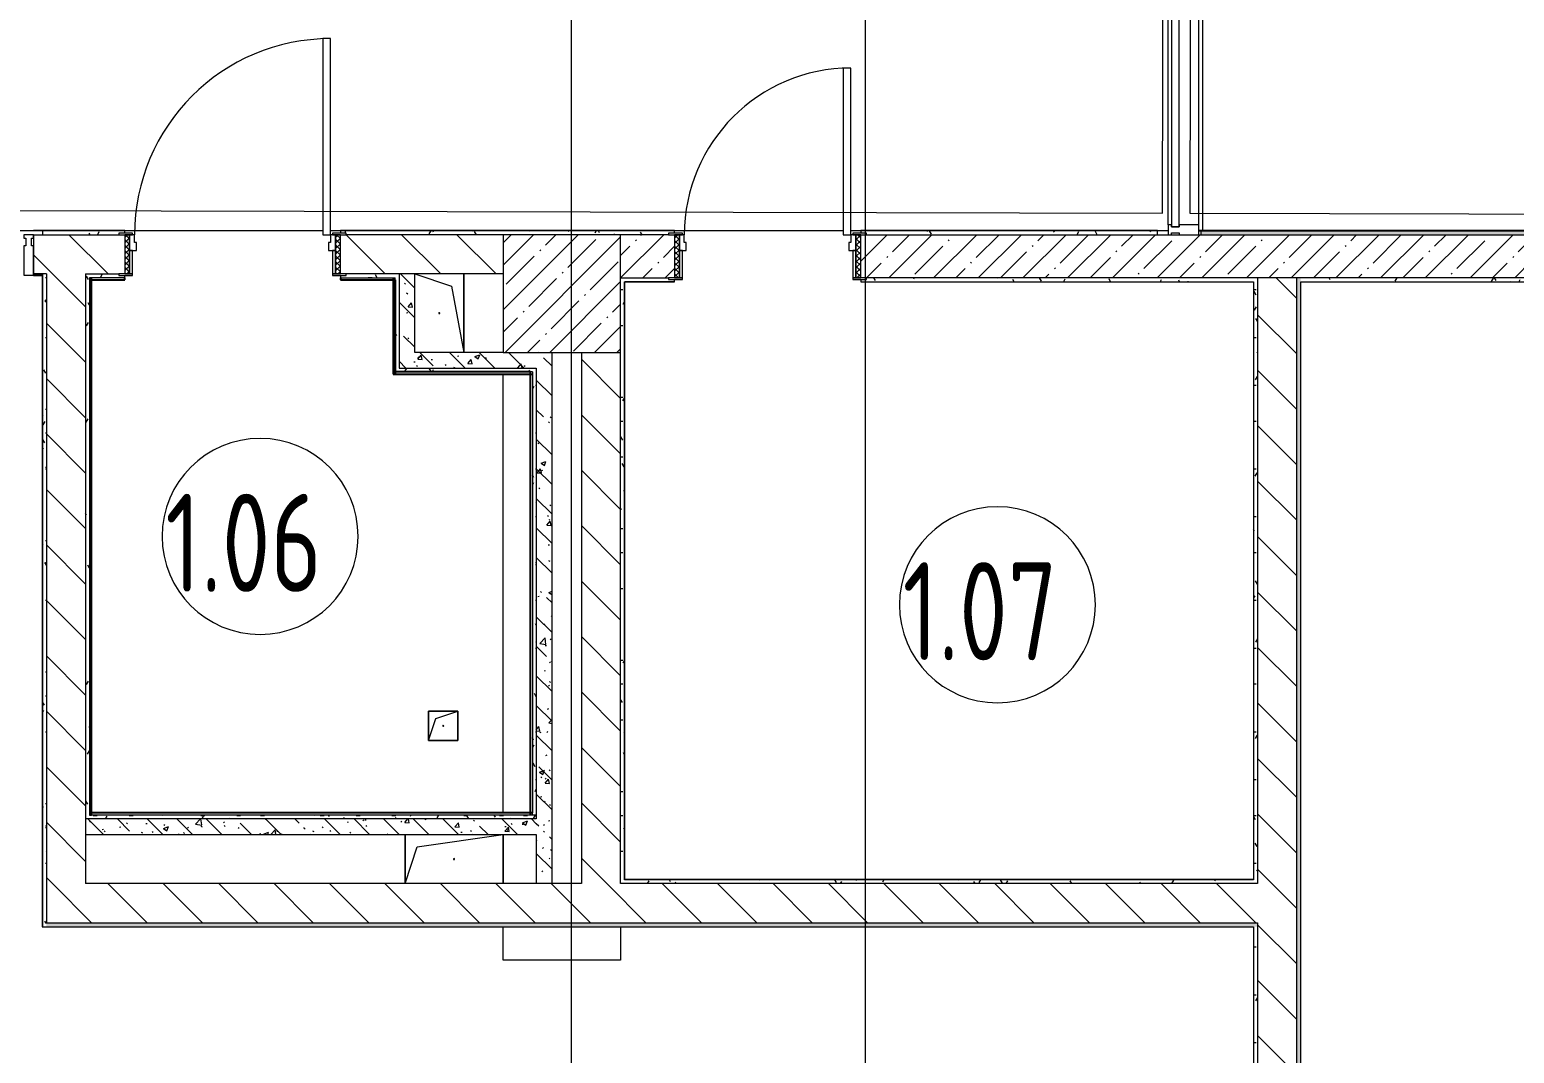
# Model space of a CAD drawing. Header units: millimetres. Extents: x -1113 to 415037, y -3642 to 354837.
# Drawn here: x 14310 to 21885, y 3588 to 8810 of the extents above; entities that cross this region are included whole.
import ezdxf

# ---------------------------------------------------------------- set-up
doc = ezdxf.new("R2010")
doc.units = ezdxf.units.MM
for name, color, linetype, lineweight in [('A-AREA-BNDY', 7, 'Continuous', 5), ('A-AREA-IDEN', 7, 'Continuous', 9), ('A-DOOR-2', 7, 'Continuous', 5), ('A-DOOR-FRAM-2', 7, 'Continuous', 5), ('A-FLOR', 7, 'Continuous', 9), ('A-GENM', 7, 'Continuous', 9), ('A-GLAZ-CURT', 7, 'Continuous', 9), ('A-GLAZ-CURT-2', 7, 'Continuous', 20), ('A-GLAZ-CWMG', 7, 'Continuous', 9), ('A-GLAZ-CWMG-1', 7, 'Continuous', 20), ('A-WALL', 7, 'Continuous', 5), ('I-WALL', 7, 'Continuous', 5), ('S-COLS', 7, 'Continuous', 9), ('S-COLS-1', 7, 'Continuous', 5), ('Оси', 7, 'Continuous', 9)]:
    doc.layers.add(name, color=color, linetype=linetype, lineweight=lineweight)
for name, color, linetype, lineweight, true_color in [('A-DOOR-1', 7, 'Continuous', 5, 0xc0c0c0), ('A-DOOR-FRAM-1', 7, 'Continuous', 5, 0xc0c0c0), ('A-WALL-1', 9, 'Continuous', 5, 0x808080), ('A-WALL-FNSH-1', 9, 'Continuous', 5, 0x808080)]:
    doc.layers.add(name, color=color, linetype=linetype, lineweight=lineweight, true_color=true_color)
doc.styles.add('СПДС', font='ГОСТ тип А.ttf', dxfattribs={"width": 0.9})
pattern_1 = [(135, (64.7, -136.06), (-141.4214, -141.4214), [])]
pattern_2 = [(135, (64.7, -136.06), (-150.8683, -150.8683), [213.36, -35.56, 7.112, -35.56]), (135, (64.7, 14.71), (-150.8683, -150.8683), []), (50, (64.7, -136.06), (255.0577, -22.3145), [26.67, -293.37]), (355, (64.7, -136.06), (-49.3404, 267.479), [21.336, -234.696]), (100.451, (85.96, -137.92), (205.7195, 245.1636), [22.666, -249.326]), (46.184, (64.7, -64.94), (379.511, -58.86), [40.005, -440.055]), (96.636, (96.33, -69.85), (332.3634, 346.399), [33.999, -373.989]), (351.184, (64.7, -64.94), (332.367, 346.395), [32.004, -352.044]), (21, (100.26, -82.72), (212.2602, -143.1711), [26.67, -293.37]), (326, (100.26, -82.72), (86.5224, 257.8632), [21.336, -234.696]), (71.451, (117.95, -94.65), (298.784, 114.69), [22.666, -249.326]), (37.5, (64.7, -136.06), (4.32385, 118.3775), [6.706, -225.146, 6.706, -231.546, -235.585]), (37.5, (64.7, -136.06), (4.32385, 118.3775), [-470.103, 6.706, -228.879]), (7.5, (64.7, -136.06), (93.5476, 140.2533), [6.706, -129.134, 6.706, -219.812, -89.789]), (7.5, (64.7, -136.06), (93.5476, 140.2533), [-362.356, 6.706, -83.083]), (327.5, (-14.6, -136.06), (189.82734, -8.0202), [6.706, -82.194, 6.706, -270.662, -368.046]), (327.5, (-14.6, -136.06), (189.82734, -8.0202), [-366.268, 6.706, -361.34]), (317.5, (-50.16, -136.06), (207.3811, 35.5976), [6.706, -108.864, 6.706, -177.495, -261.366]), (317.5, (-50.16, -136.06), (207.3811, 35.5976), [-299.771, 6.706, -254.66])]
pattern_3 = [(0, (64.7, -136.06), (243.84, 60.96), [20.117, -162.763, 20.117, -162.763, -975.36]), (0, (64.7, -136.06), (243.84, 60.96), [-365.76, 20.117, -345.643, 20.117, -162.763, -426.72]), (0, (64.7, -136.06), (243.84, 60.96), [-914.4, 20.117, -101.803, 20.117, -284.683]), (120, (156.14, -105.58), (-174.71291, 180.69163), [20.117, -162.763, 20.117, -162.763, -975.36]), (120, (156.14, -105.58), (-174.71291, 180.69163), [-365.76, 20.117, -345.643, 20.117, -162.763, -426.72]), (120, (156.14, -105.58), (-174.71291, 180.69163), [-914.4, 20.117, -101.803, 20.117, -284.683]), (240, (186.62, 16.34), (-69.12709, -241.65163), [20.117, -162.763, 20.117, -162.763, -975.36]), (240, (186.62, 16.34), (-69.12709, -241.65163), [-365.76, 20.117, -345.643, 20.117, -162.763, -426.72]), (240, (186.62, 16.34), (-69.12709, -241.65163), [-914.4, 20.117, -101.803, 20.117, -284.683])]

# ---------------------------------------------------------------- blocks, each defined once
blk = doc.blocks.new('Прямоугольный импост - Импост структурный с накладкой - 160мм Темный-30756008-Объем проектирования 1 этажа')
at = {"layer": 'A-GLAZ-CWMG-1'}
for p, q in [((-50, 0), (-50, 17)), ((-50, 17), (0, 17)), ((-40, 0), (-50, 0)), ((-40, -40), (-40, 0)), ((0, 0), (-10, 0)), ((-10, 0), (-10, -40)), ((0, 17), (0, 0)), ((-50, -140), (-50, -40)), ((-50, -40), (-40, -40)), ((-10, -40), (0, -40)), ((0, -40), (0, -140)), ((0, -140), (-50, -140))]:
    blk.add_line(p, q, dxfattribs=at)
blk = doc.blocks.new('Системная панель - Стекло - 40мм-31920837-Объем проектирования 1 этажа')
at = {"layer": 'A-GLAZ-CURT-2'}
for p, q in [((535, 40), (-535, 40)), ((-535, 40), (-535, 0)), ((-535, 0), (535, 0)), ((535, 0), (535, 40))]:
    blk.add_line(p, q, dxfattribs=at)
blk = doc.blocks.new('Прямоугольный импост - Импост структурный с накладкой - 160мм Темный-31920697-Объем проектирования 1 этажа')
at = {"layer": 'A-GLAZ-CWMG'}
for p, q in [((20053.3, 7950), (20053.3, 9000)), ((20210.3, 7950), (20210.3, 9000))]:
    blk.add_line(p, q, dxfattribs=at)
blk = doc.blocks.new('GM_Отверстие прямоугольное _в плите_ - Отверстие-21608348-Объем проектирования 1 этажа')
at = {"layer": 'A-GENM'}
for p, q in [((-250, -125), (-250, 125)), ((-250, 125), (-250, -125)), ((-187.5, 62.5), (250, 125)), ((250, 125), (250, -125)), ((250, -125), (250, 125)), ((-250, -125), (-187.5, 62.5))]:
    blk.add_line(p, q, dxfattribs=at)
for start, end in [(360, 180), (180, 360)]:
    blk.add_arc((0, 0), 2.5, start, end, dxfattribs=at)
blk = doc.blocks.new('GM_Отверстие прямоугольное _в плите_ - Отверстие-23794751-Объем проектирования 1 этажа')
at = {"layer": 'A-GENM'}
for p, q in [((-75, -75), (-75, 75)), ((-75, 75), (75, 75)), ((75, 75), (-75, 75)), ((-75, 75), (-75, -75)), ((-75, -75), (-37.5, 37.5)), ((-37.5, 37.5), (75, 75)), ((75, 75), (75, -75)), ((75, -75), (75, 75)), ((75, -75), (-75, -75)), ((-75, -75), (75, -75))]:
    blk.add_line(p, q, dxfattribs=at)
for start, end in [(360, 180), (180, 360)]:
    blk.add_arc((0, 0), 2.5, start, end, dxfattribs=at)
blk = doc.blocks.new('GM_Отверстие прямоугольное _в плите_ - Отверстие-V115-Объем проектирования 1 этажа')
at = {"layer": 'A-GENM'}
for p, q in [((-200, 125), (200, 125)), ((200, 125), (-200, 125)), ((-137.5, 62.5), (200, 125)), ((-200, -125), (-137.5, 62.5))]:
    blk.add_line(p, q, dxfattribs=at)
for start, end in [(360, 180), (180, 360)]:
    blk.add_arc((0, 0), 2.5, start, end, dxfattribs=at)
blk = doc.blocks.new('BSC_Колонна _Прямоугольная - 600х600-V186-Объем проектирования 1 этажа')
at = {"layer": 'S-COLS-1'}
h = blk.add_hatch(dxfattribs=at)
h.set_pattern_fill('FP_176', color=256, style=0, pattern_type=2)
h.set_pattern_definition([(45, (-16960, -7600), (-114.0493, 114.0493), []), (45, (-16845.95, -7600), (-114.0493, 114.0493), [201.612, -40.322, 6.706, -33.617])])
h.paths.add_polyline_path([(100, -300), (300, -300), (300, 300), (-300, 300), (-300, -300)])
for p, q in [((300, 300), (-300, 300)), ((-300, 300), (-300, -300)), ((300, -300), (300, 300)), ((-300, -300), (300, -300))]:
    blk.add_line(p, q, dxfattribs=at)
blk = doc.blocks.new('110_Дверь_СКБ_1Ст_Внутренняя1 - Д-7_л__950x2100h_Туалет-V200-Объем проектирования 1 этажа')
at = {"layer": 'A-DOOR-2'}
h = blk.add_hatch(dxfattribs=at)
h.set_pattern_fill('FP_88', color=256, style=0, pattern_type=2)
h.set_pattern_definition([(135, (1826.41, 174.685), (-14.14214, -14.14214), []), (225, (1826.41, 174.685), (14.14214, -14.14214), [])])
h.paths.add_polyline_path([(462.5, -110), (487.5, -110), (487.5, 110), (462.5, 109.7), (462.5, -109.8)])
at = {"layer": 'A-DOOR-FRAM-2'}
h = blk.add_hatch(dxfattribs=at)
h.set_pattern_fill('FP_89', color=256, style=0, pattern_type=2)
h.set_pattern_definition([(45, (-296.384, 174.685), (-14.1421, 14.1421), []), (135, (-296.384, 174.685), (-14.1421, -14.1421), [])])
h.paths.add_polyline_path([(-462.5, -110), (-437.5, -110), (-437.5, 110), (-462.5, 110)])
at = {"layer": 'A-DOOR-1'}
for p, q in [((437.5, 960), (397.5, 960)), ((397.5, 960), (397.5, 110)), ((437.5, 110), (437.5, 960)), ((397.5, 110), (437.5, 110))]:
    blk.add_line(p, q, dxfattribs=at)
blk.add_arc((437.5, 110), 850, 90, 180, dxfattribs=at)
at = {"layer": 'A-DOOR-FRAM-1'}
for p, q in [((-422.5, 118), (-492.5, 118)), ((-492.5, 118), (-492.5, 110)), ((-492.5, 110), (-422.5, 110)), ((-437.5, 110), (-462.5, 110)), ((-462.5, 110), (-462.5, -110)), ((-412.5, 110), (-437.5, 110)), ((-437.5, 110), (-437.5, 30)), ((-437.5, -110), (-437.5, 110)), ((-422.5, 110), (-437.5, 110)), ((-437.5, 110), (-437.5, 109)), ((-437.5, 109), (-422.5, 109)), ((-422.5, 110), (-422.5, 118)), ((-422.5, 109), (-422.5, 110)), ((-412.5, 70), (-412.5, 110)), ((437.5, 110), (437.5, 70)), ((462.5, 110), (437.5, 110)), ((517.5, 118), (447.5, 118)), ((447.5, 118), (447.5, 110)), ((462.5, 110), (447.5, 110)), ((447.5, 110), (447.5, 109)), ((447.5, 110), (517.5, 110)), ((447.5, 109), (462.5, 109)), ((462.5, 30), (462.5, 110)), ((487.5, 110), (462.5, 110)), ((462.5, 110), (462.5, -110)), ((462.5, 109), (462.5, 110)), ((487.5, -110), (487.5, 110)), ((517.5, 110), (517.5, 118)), ((-437.5, 30), (-402.5, 30)), ((-422.5, 30), (-437.5, 30)), ((-437.5, 30), (-437.5, -110)), ((-422.5, -110), (-422.5, 30)), ((-402.5, 70), (-412.5, 70)), ((-402.5, 30), (-402.5, 70)), ((437.5, 70), (427.5, 70)), ((427.5, 70), (427.5, 30)), ((427.5, 30), (462.5, 30)), ((462.5, 30), (447.5, 30)), ((447.5, 30), (447.5, -110)), ((462.5, -110), (462.5, 30)), ((-422.5, -110), (-492.5, -110)), ((-492.5, -110), (-492.5, -118)), ((-492.5, -118), (-422.5, -118)), ((-462.5, -110), (-437.5, -110)), ((-437.5, -110), (-422.5, -110)), ((-422.5, -118), (-422.5, -110)), ((447.5, -110), (462.5, -110)), ((517.5, -110), (447.5, -110)), ((447.5, -110), (447.5, -118)), ((447.5, -118), (517.5, -118)), ((462.5, -110), (487.5, -110)), ((517.5, -118), (517.5, -110))]:
    blk.add_line(p, q, dxfattribs=at)
blk = doc.blocks.new('110_Дверь_СКБ_1Ст_Внутренняя1 - Д-4 1100x2100h_су мгн-31800557-Объем проектирования 1 этажа')
at = {"layer": 'A-DOOR-2'}
h = blk.add_hatch(dxfattribs=at)
h.set_pattern_fill('FP_75', color=256, style=0, pattern_type=2)
h.set_pattern_definition([(135, (1751.41, 164.685), (-14.14214, -14.14214), []), (225, (1751.41, 164.685), (14.14214, -14.14214), [])])
h.paths.add_polyline_path([(562.5, 100), (537.5, 100), (537.5, -100), (562.5, -100)])
at = {"layer": 'A-DOOR-FRAM-2'}
h = blk.add_hatch(dxfattribs=at)
h.set_pattern_fill('FP_76', color=256, style=0, pattern_type=2)
h.set_pattern_definition([(45, (-371.384, 164.685), (-14.1421, 14.1421), []), (135, (-371.384, 164.685), (-14.1421, -14.1421), [])])
h.paths.add_polyline_path([(-512.5, 100), (-537.5, 100), (-537.5, -100), (-512.5, -99.3)])
at = {"layer": 'A-DOOR-1'}
for p, q in [((512.5, 1100), (472.5, 1100)), ((472.5, 1100), (472.5, 100)), ((512.5, 100), (512.5, 1100)), ((472.5, 100), (512.5, 100))]:
    blk.add_line(p, q, dxfattribs=at)
blk.add_arc((512.5, 100), 1000, 90, 180, dxfattribs=at)
at = {"layer": 'A-DOOR-FRAM-1'}
for p, q in [((-497.5, 108), (-567.5, 108)), ((-567.5, 108), (-567.5, 100)), ((-567.5, 100), (-497.5, 100)), ((-512.5, 100), (-537.5, 100)), ((-537.5, 100), (-537.5, -100)), ((-487.5, 100), (-512.5, 100)), ((-512.5, 100), (-512.5, 20)), ((-512.5, -100), (-512.5, 100)), ((-497.5, 100), (-512.5, 100)), ((-512.5, 100), (-512.5, 99)), ((-512.5, 99), (-497.5, 99)), ((-497.5, 100), (-497.5, 108)), ((-497.5, 99), (-497.5, 100)), ((-487.5, 60), (-487.5, 100)), ((512.5, 100), (512.5, 60)), ((537.5, 100), (512.5, 100)), ((592.5, 108), (522.5, 108)), ((522.5, 108), (522.5, 100)), ((537.5, 100), (522.5, 100)), ((522.5, 100), (522.5, 99)), ((522.5, 100), (592.5, 100)), ((522.5, 99), (537.5, 99)), ((537.5, 20), (537.5, 100)), ((562.5, 100), (537.5, 100)), ((537.5, 100), (537.5, -100)), ((537.5, 99), (537.5, 100)), ((562.5, -100), (562.5, 100)), ((592.5, 100), (592.5, 108)), ((-512.5, 20), (-477.5, 20)), ((-497.5, 20), (-512.5, 20)), ((-512.5, 20), (-512.5, -100)), ((-497.5, -100), (-497.5, 20)), ((-477.5, 60), (-487.5, 60)), ((-477.5, 20), (-477.5, 60)), ((512.5, 60), (502.5, 60)), ((502.5, 60), (502.5, 20)), ((502.5, 20), (537.5, 20)), ((537.5, 20), (522.5, 20)), ((522.5, 20), (522.5, -100)), ((537.5, -100), (537.5, 20)), ((-497.5, -100), (-567.5, -100)), ((-567.5, -100), (-567.5, -108)), ((-567.5, -108), (-497.5, -108)), ((-537.5, -100), (-512.5, -100)), ((-512.5, -100), (-497.5, -100)), ((-497.5, -108), (-497.5, -100)), ((522.5, -100), (537.5, -100)), ((592.5, -100), (522.5, -100)), ((522.5, -100), (522.5, -108)), ((522.5, -108), (592.5, -108)), ((537.5, -100), (562.5, -100)), ((592.5, -108), (592.5, -100))]:
    blk.add_line(p, q, dxfattribs=at)
blk = doc.blocks.new('Прямоугольный импост - Импост структурный с накладкой - 190мм-32633035-Объем проектирования 1 этажа')
at = {"layer": 'A-GLAZ-CWMG-1'}
for p, q in [((-50, 40), (-50, 190)), ((-50, 190), (0, 190)), ((0, 190), (0, 40)), ((-40, 40), (-50, 40)), ((-50, -17), (-50, 0)), ((-50, 0), (-40, 0)), ((-40, 0), (-40, 40)), ((-10, 40), (-10, 0)), ((0, 40), (-10, 40)), ((-10, 0), (0, 0)), ((0, 0), (0, -17)), ((0, -17), (-50, -17))]:
    blk.add_line(p, q, dxfattribs=at)
blk = doc.blocks.new('Марка_Помещения - Номер-25198446-Объем проектирования 1 этажа')
at = {"layer": 'A-AREA-IDEN'}
for start, end in [(360, 180), (180, 360)]:
    blk.add_arc((0, 0), 2.5, start, end, dxfattribs=at)

msp = doc.modelspace()

# ---------------------------------------------------------------- hatches: boundary and pattern name
at = {"layer": 'I-WALL'}
h = msp.add_hatch(dxfattribs=at)
h.set_pattern_fill('FP_23', color=256, style=0, pattern_type=2)
h.set_pattern_definition(pattern_1)
h.paths.add_polyline_path([(16194.7, 7563.9), (16724.7, 7563.9), (16724.7, 7763.9), (15894.7, 7763.9), (15894.7, 7563.9), (16174.7, 7563.9)])
h.paths.add_polyline_path([(14614.7, 7563.9), (14794.7, 7563.9), (14794.7, 7763.9), (14329.7, 7763.9), (14329.7, 7563.9), (14594.7, 7563.9)])
h.paths.add_polyline_path([(12889.7, 7563.9), (12889.7, 7763.9), (12824.7, 7763.9), (12824.7, 7563.9), (12844.7, 7563.9)])
h = msp.add_hatch(dxfattribs=at)
h.set_pattern_fill('FP_191', color=256, style=0, pattern_type=2)
h.set_pattern_definition(pattern_3)
h.paths.add_polyline_path([(20064.7, 7763.9), (20064.7, 7783.9), (18549.7, 7783.9), (18549.7, 7771.9), (18579.7, 7771.9), (18579.7, 7763.9), (19341, 7763.9)])
h.paths.add_polyline_path([(17344.7, 7763.9), (17569.7, 7763.9), (17569.7, 7771.9), (17599.7, 7771.9), (17599.7, 7783.9), (15919.7, 7783.9), (15920.7, 7771.9), (15924.7, 7771.9), (15924.7, 7763.9), (17324.7, 7763.9)])
h.paths.add_polyline_path([(14699.1, 7763.9), (14764.7, 7763.9), (14764.7, 7771.9), (14794.7, 7771.9), (14794.7, 7783.9), (14374.7, 7783.9), (14374.7, 7763.9), (14614.7, 7763.9)])
h = msp.add_hatch(dxfattribs=at)
h.set_pattern_fill('FP_1', color=256, style=0, pattern_type=2)
h.set_pattern_definition([(45, (64.7, -136.06), (-114.0493, 114.0493), []), (45, (178.75, -136.06), (-114.0493, 114.0493), [201.612, -40.322, 6.706, -33.617])])
h.paths.add_polyline_path([(20554.7, 7543.9), (21974.7, 7543.9), (21974.7, 7763.9), (18549.7, 7763.9), (18549.7, 7543.9), (20372.5, 7543.9)])
h.paths.add_polyline_path([(17569.7, 7543.9), (17599.7, 7543.9), (17599.7, 7763.9), (17324.7, 7763.9), (17324.7, 7543.9), (17344.7, 7543.9)])
h = msp.add_hatch(dxfattribs=at)
h.set_pattern_fill('FP_191', color=256, style=0, pattern_type=2)
h.set_pattern_definition(pattern_3)
h.paths.add_polyline_path([(29474.4, 7763.9), (30274.7, 7763.9), (30274.7, 7783.9), (25074.7, 7783.9), (25074.7, 7763.9), (29274.4, 7763.9)])
h.paths.add_polyline_path([(38554.7, 7763.9), (38604.7, 7763.9), (38604.7, 7783.9), (32774.7, 7783.9), (32774.7, 7763.9), (38534.6, 7763.9)])
h.paths.add_polyline_path([(22435.6, 7763.9), (22574.7, 7763.9), (22574.7, 7783.9), (20284.7, 7783.9), (20284.7, 7763.9), (21974.7, 7763.9)])
h = msp.add_hatch(dxfattribs=at)
h.set_pattern_fill('FP_191', color=256, style=0, pattern_type=2)
h.set_pattern_definition(pattern_3)
h.paths.add_polyline_path([(14394.7, 4233.9), (14394.7, 7563.9), (14374.7, 7555.9), (14374.7, 4233.9)])
h.paths.add_polyline_path([(14374.7, 7556.9), (14394.7, 7563.9), (14374.7, 7563.9)])
h = msp.add_hatch(dxfattribs=at)
h.set_pattern_fill('FP_23', color=256, style=0, pattern_type=2)
h.set_pattern_definition(pattern_1)
h.paths.add_polyline_path([(14462.1, 4453.9), (14594.7, 4453.9), (14594.7, 7563.9), (14394.7, 7563.9), (14394.7, 4453.9)])
h = msp.add_hatch(dxfattribs=at)
h.set_pattern_fill('FP_191', color=256, style=0, pattern_type=2)
h.set_pattern_definition(pattern_3)
h.paths.add_polyline_path([(16194.7, 7543.9), (16194.7, 7563.9), (15924.7, 7561.6), (15924.7, 7555.9), (15894.7, 7555.9), (15894.7, 7543.9), (16174.7, 7543.9)])
h.paths.add_polyline_path([(14764.7, 7543.9), (14794.7, 7543.9), (14794.7, 7555.9), (14764.7, 7555.9), (14764.7, 7563.9), (14594.7, 7563.9), (14594.7, 7543.9), (14699.1, 7543.9)])
h = msp.add_hatch(dxfattribs=at)
h.set_pattern_fill('FP_191', color=256, style=0, pattern_type=2)
h.set_pattern_definition(pattern_3)
h.paths.add_polyline_path([(14594.7, 4783.9), (14614.7, 4783.9), (14614.7, 7542.9), (14594.7, 7543.9), (14594.7, 4803.9)])
h = msp.add_hatch(dxfattribs=at)
h.set_pattern_fill('FP_191', color=256, style=0, pattern_type=2)
h.set_pattern_definition(pattern_3)
h.paths.add_polyline_path([(16174.7, 7083.9), (16194.7, 7083.9), (16194.7, 7543.9), (16174.7, 7542.3), (16174.7, 7133.9)])
h = msp.add_hatch(dxfattribs=at)
h.set_pattern_fill('FP_41', color=256, style=0, pattern_type=2)
h.set_pattern_definition(pattern_2)
h.paths.add_polyline_path([(16246.4, 7083.9), (16274.7, 7083.9), (16274.7, 7563.9), (16194.7, 7563.9), (16194.7, 7083.9)])
h = msp.add_hatch(dxfattribs=at)
h.set_pattern_fill('FP_191', color=256, style=0, pattern_type=2)
h.set_pattern_definition(pattern_3)
h.paths.add_polyline_path([(20554.7, 7523.9), (20574.7, 7523.9), (20574.7, 7543.9)])
h.paths.add_polyline_path([(20372.5, 7523.9), (20554.7, 7524.9), (20574.7, 7543.9), (18579.7, 7543.6), (18579.7, 7535.9), (18549.7, 7535.9), (18549.7, 7523.9), (20294.7, 7523.9)])
h.paths.add_polyline_path([(17345.7, 7523.9), (17599.7, 7523.9), (17599.7, 7535.9), (17569.7, 7535.9), (17569.7, 7543.9), (17324.7, 7543.9), (17344.7, 7524.9)])
h.paths.add_polyline_path([(17344.7, 7523.9), (17324.7, 7543.9), (17324.7, 7523.9)])
h = msp.add_hatch(dxfattribs=at)
h.set_pattern_fill('FP_191', color=256, style=0, pattern_type=2)
h.set_pattern_definition(pattern_3)
h.paths.add_polyline_path([(17343, 4453.9), (17344.7, 4453.9), (17344.7, 7523.9), (17324.7, 7523.9), (17324.7, 4453.9)])
h = msp.add_hatch(dxfattribs=at)
h.set_pattern_fill('FP_191', color=256, style=0, pattern_type=2)
h.set_pattern_definition(pattern_3)
h.paths.add_polyline_path([(20574.7, 4473.9), (20574.7, 7523.9), (20554.7, 7523.9), (20554.7, 4474.9), (20572.5, 4474)])
h = msp.add_hatch(dxfattribs=at)
h.set_pattern_fill('FP_23', color=256, style=0, pattern_type=2)
h.set_pattern_definition(pattern_1)
h.paths.add_polyline_path([(20774.7, -36.1), (20774.7, 7543.9), (20574.7, 7543.9), (20574.7, -36.1)])
h = msp.add_hatch(dxfattribs=at)
h.set_pattern_fill('FP_191', color=256, style=0, pattern_type=2)
h.set_pattern_definition(pattern_3)
h.paths.add_polyline_path([(20794.7, 3.9), (20793.7, 7523.9), (20774.7, 7543.9), (20774.7, 3.9)])
h.paths.add_polyline_path([(20794.7, 7523.9), (20794.7, 7543.9), (20774.7, 7543.9)])
h = msp.add_hatch(dxfattribs=at)
h.set_pattern_fill('FP_191', color=256, style=0, pattern_type=2)
h.set_pattern_definition(pattern_3)
h.paths.add_polyline_path([(20807.7, 7523.9), (21953.7, 7523.9), (21954.7, 7543.9), (20794.7, 7543.9), (20794.7, 7523.9)])
h = msp.add_hatch(dxfattribs=at)
h.set_pattern_fill('FP_41', color=256, style=0, pattern_type=2)
h.set_pattern_definition(pattern_2)
h.paths.add_polyline_path([(16274.7, 7083.9), (16894.7, 7083.9), (16894.7, 7163.9), (16274.7, 7163.9), (16274.7, 7133.9)])
h = msp.add_hatch(dxfattribs=at)
h.set_pattern_fill('FP_41', color=256, style=0, pattern_type=2)
h.set_pattern_definition(pattern_2)
h.paths.add_polyline_path([(16894.7, 4453.9), (16974.7, 4453.9), (16974.7, 7163.9), (16894.7, 7163.9), (16894.7, 4703.9)])
h = msp.add_hatch(dxfattribs=at)
h.set_pattern_fill('FP_23', color=256, style=0, pattern_type=2)
h.set_pattern_definition(pattern_1)
h.paths.add_polyline_path([(17124.7, 4453.9), (17324.7, 4453.9), (17324.7, 7163.9), (17124.7, 7163.9), (17124.7, 4803.9)])
h = msp.add_hatch(dxfattribs=at)
h.set_pattern_fill('FP_191', color=256, style=0, pattern_type=2)
h.set_pattern_definition(pattern_3)
h.paths.add_polyline_path([(16873.7, 7063.9), (16874.4, 7083.9), (16174.7, 7083.9), (16174.7, 7063.9), (16863.7, 7063.9)])
h = msp.add_hatch(dxfattribs=at)
h.set_pattern_fill('FP_191', color=256, style=0, pattern_type=2)
h.set_pattern_definition(pattern_3)
h.paths.add_polyline_path([(16894.7, 4803.9), (16894.7, 7083.9), (16874.7, 7083.9), (16874.8, 4804.9)])
h = msp.add_hatch(dxfattribs=at)
h.set_pattern_fill('FP_41', color=256, style=0, pattern_type=2)
h.set_pattern_definition(pattern_2)
h.paths.add_polyline_path([(16892.1, 4703.9), (16894.7, 4703.9), (16894.7, 4783.9), (14594.7, 4783.9), (14594.7, 4703.9), (16874.7, 4703.9)])
h = msp.add_hatch(dxfattribs=at)
h.set_pattern_fill('FP_191', color=256, style=0, pattern_type=2)
h.set_pattern_definition(pattern_3)
h.paths.add_polyline_path([(16894.7, 4783.9), (16894.7, 4803.9), (14615.7, 4803.9), (14615, 4783.9), (16874.7, 4783.9)])
h = msp.add_hatch(dxfattribs=at)
h.set_pattern_fill('FP_191', color=256, style=0, pattern_type=2)
h.set_pattern_definition(pattern_3)
h.paths.add_polyline_path([(20372.5, 4453.9), (20574.7, 4453.9), (20574.7, 4473.9), (17345.7, 4473.9), (17344.7, 4453.9), (19112.5, 4453.9)])
h = msp.add_hatch(dxfattribs=at)
h.set_pattern_fill('FP_23', color=256, style=0, pattern_type=2)
h.set_pattern_definition(pattern_1)
h.paths.add_polyline_path([(20554.7, 4253.9), (20574.7, 4253.9), (20574.7, 4453.9), (14394.7, 4453.9), (14394.7, 4253.9), (20372.5, 4253.9)])
h = msp.add_hatch(dxfattribs=at)
h.set_pattern_fill('FP_191', color=256, style=0, pattern_type=2)
h.set_pattern_definition(pattern_3)
h.paths.add_polyline_path([(20574.7, 4253.9), (14394.7, 4253.9), (14394.7, 4233.9), (20554.7, 4234.9), (20560.9, 4240.8)])
h.paths.add_polyline_path([(20574.7, 4233.9), (20574.7, 4253.9), (20554.7, 4233.9), (20573.5, 4233.9)])
h = msp.add_hatch(dxfattribs=at)
h.set_pattern_fill('FP_191', color=256, style=0, pattern_type=2)
h.set_pattern_definition(pattern_3)
h.paths.add_polyline_path([(20574.7, -36.1), (20574.7, 4233.9), (20554.7, 4233.9), (20555.8, 2.7), (20564.9, -16.1)])
h.paths.add_polyline_path([(20574.7, -36.1), (20554.7, 2.6), (20554.7, -36.1)])

# ---------------------------------------------------------------- linework, layer by layer
for p, q in [((14614.7, 7532.9), (14794.7, 7532.9)), ((14625.7, 4803.9), (14625.7, 7543.9)), ((14794.7, 7532.9), (14794.7, 7543.9)), ((15894.7, 7543.9), (15894.7, 7532.9)), ((15894.7, 7532.9), (16174.7, 7532.9)), ((16163.7, 7543.9), (16163.7, 7052.9)), ((16174.7, 7532.9), (16174.7, 7052.9)), ((16163.7, 7052.9), (16874.7, 7052.9)), ((16863.7, 7063.9), (16174.7, 7063.9)), ((16863.7, 7063.9), (16863.7, 4803.9)), ((16874.7, 4814.9), (14614.7, 4814.9))]:
    msp.add_line(p, q)
at = {"layer": 'A-AREA-BNDY', "flags": 128}
msp.add_lwpolyline([(28059.5, 7854.6), (28066.4, 10812.6), (22595.5, 10825.5), (22597.8, 11825.5), (20259.8, 11830.9), (20257.5, 10851.9), (20236.5, 10842), (20229.5, 7873)], close=True, dxfattribs=at)
msp.add_lwpolyline([(570.9, 10597.7), (566.6, 8797.7), (567.6, 8797.7), (567, 8519.2), (1312, 8517.4), (1310.6, 7917.4), (3749.6, 7911.7), (3749.5, 7873.7), (3792.5, 7873.6), (7679.5, 7864.5), (7679.5, 7902.5), (20089.8, 7873.3), (20096.7, 10820.8)], dxfattribs=at)
at = {"layer": 'A-FLOR'}
for p, q in [((20294.7, 7783.9), (20294.7, 11743.9)), ((15804.7, 7783.9), (3057.9, 7783.9)), ((14374.7, 7783.9), (14374.7, 7763.9)), ((14794.7, 7771.9), (14794.7, 7783.9)), ((18459.7, 7783.9), (15844.7, 7783.9)), ((15894.7, 7783.9), (15894.7, 7771.9)), ((17599.7, 7771.9), (17599.7, 7783.9)), ((20118, 7783.9), (18499.7, 7783.9)), ((18549.7, 7783.9), (18549.7, 7771.9)), ((20275, 7783.9), (30274.7, 7783.9)), ((14374.7, 7563.9), (14374.7, 7556.9)), ((14374.7, 7555.9), (14374.7, 7277.7)), ((17344.7, 4473.9), (17344.7, 7523.9)), ((18549.7, 7535.9), (18549.7, 7523.9)), ((18549.7, 7523.9), (20553.7, 7523.9)), ((20554.7, 7523.9), (20554.7, 4474.9)), ((20794.7, 7523.9), (21953.7, 7523.9)), ((20794.7, 3.9), (20794.7, 7522.9)), ((14374.7, 7276.5), (14374.7, 4233.9)), ((16724.7, 4814.9), (16724.7, 7052.9)), ((16724.7, 4453.9), (16724.7, 4703.9)), ((20554.7, 4473.9), (17345.7, 4473.9)), ((14374.7, 4233.9), (20553.7, 4233.9)), ((16724.7, 4063.9), (16724.7, 4233.9)), ((17324.7, 4233.9), (17324.7, 4063.9)), ((20554.7, 4233.9), (20554.7, 386.7)), ((17324.7, 4063.9), (16724.7, 4063.9))]:
    msp.add_line(p, q, dxfattribs=at)
at = {"layer": 'A-WALL'}
for p, q in [((14329.7, 7763.9), (14764.7, 7763.9)), ((16724.7, 7763.9), (15924.7, 7763.9)), ((14614.7, 7543.9), (14614.7, 7543.9)), ((14794.7, 7543.9), (14614.7, 7543.9)), ((14614.7, 7532.9), (14614.7, 4803.9)), ((15894.7, 7543.9), (16174.7, 7543.9)), ((16174.7, 7063.9), (16174.7, 7543.9)), ((20794.7, 7522.9), (20794.7, 7523.9)), ((20795.7, 7522.9), (20794.7, 7522.9)), ((16874.7, 7063.9), (16873.7, 7063.9)), ((16874.7, 7063.9), (16874.7, 4814.9)), ((16894.7, 4803.9), (14625.7, 4803.9)), ((16874.7, 4803.9), (16874.7, 4804.9)), ((17345.7, 4473.9), (17344.7, 4473.9)), ((20554.7, 4474.9), (20554.7, 4473.9))]:
    msp.add_line(p, q, dxfattribs=at)
at = {"layer": 'A-WALL-1'}
for p, q in [((14329.7, 7763.9), (14329.7, 7563.9)), ((14374.7, 7783.9), (14374.7, 7763.9)), ((15919.7, 7783.9), (15919.7, 7771.9)), ((17569.7, 7763.9), (17324.7, 7763.9)), ((18579.7, 7763.9), (21974.7, 7763.9)), ((20064.7, 7763.9), (20064.7, 7783.9)), ((20284.7, 7783.9), (20284.7, 7763.9)), ((14394.7, 7563.9), (14329.7, 7563.9)), ((14374.7, 7556.9), (14374.7, 7277.7)), ((14394.7, 7563.9), (14394.7, 4253.9)), ((14594.7, 7563.9), (14764.7, 7563.9)), ((14594.7, 7563.9), (14594.7, 4453.9)), ((14794.7, 7543.9), (14794.7, 7555.9)), ((15894.7, 7555.9), (15894.7, 7543.9)), ((16724.7, 7563.9), (15924.7, 7563.9)), ((16194.7, 7563.9), (16194.7, 7083.9)), ((16274.7, 7163.9), (16274.7, 7563.9)), ((17324.7, 7543.9), (17569.7, 7543.9)), ((17344.7, 7523.9), (17345.7, 7523.9)), ((17599.7, 7523.9), (17599.7, 7535.9)), ((21974.7, 7543.9), (18579.7, 7543.9)), ((20553.7, 7523.9), (20554.7, 7523.9)), ((20574.7, 7543.9), (20574.7, 4453.9)), ((20774.7, -386.1), (20774.7, 7543.9)), ((16724.7, 7163.9), (16274.7, 7163.9)), ((16974.7, 4453.9), (16974.7, 7163.9)), ((17124.7, 7163.9), (17124.7, 4453.9)), ((17324.7, 4453.9), (17324.7, 7163.9)), ((16194.7, 7083.9), (16894.7, 7083.9)), ((16894.7, 7083.9), (16894.7, 4783.9)), ((16894.7, 4783.9), (14594.7, 4783.9)), ((14594.7, 4703.9), (16894.7, 4703.9)), ((16894.7, 4703.9), (16894.7, 4453.9)), ((17124.7, 4453.9), (14594.7, 4453.9)), ((20574.7, 4453.9), (17324.7, 4453.9)), ((14394.7, 4253.9), (20574.7, 4253.9)), ((20574.7, 4253.9), (20574.7, -36.1)), ((20553.7, 4233.9), (20554.7, 4233.9))]:
    msp.add_line(p, q, dxfattribs=at)
at = {"layer": 'A-WALL-FNSH-1'}
for p, q in [((14794.7, 7784.9), (14329.7, 7784.9)), ((14329.7, 7784.9), (14329.7, 7783.9)), ((14794.7, 7783.9), (14794.7, 7784.9)), ((17599.7, 7784.9), (15894.7, 7784.9)), ((15894.7, 7784.9), (15894.7, 7783.9)), ((17599.7, 7783.9), (17599.7, 7784.9)), ((20064.7, 7784.9), (18549.7, 7784.9)), ((18549.7, 7784.9), (18549.7, 7783.9)), ((20064.7, 7783.9), (20064.7, 7784.9)), ((22574.7, 7784.9), (20274.7, 7784.9)), ((20274.7, 7784.9), (20274.7, 7783.9)), ((20274.7, 7783.9), (20275, 7783.9)), ((14374.7, 7556.9), (14329.7, 7556.9)), ((14329.7, 7556.9), (14329.7, 7555.9)), ((14329.7, 7555.9), (14374.7, 7555.9)), ((14374.7, 7553.9), (14373.7, 7553.9)), ((14373.7, 7553.9), (14373.7, 4232.9)), ((14614.7, 7532.9), (14794.7, 7532.9)), ((14625.7, 4803.9), (14625.7, 7543.9)), ((14794.7, 7532.9), (14794.7, 7543.9)), ((15894.7, 7543.9), (15894.7, 7532.9)), ((15894.7, 7532.9), (16174.7, 7532.9)), ((16163.7, 7543.9), (16163.7, 7052.9)), ((17599.7, 7523.9), (17345.7, 7523.9)), ((17345.7, 4474.9), (17345.7, 7522.9)), ((17345.7, 7522.9), (17599.7, 7522.9)), ((17599.7, 7522.9), (17599.7, 7523.9)), ((18549.7, 7523.9), (18549.7, 7522.9)), ((18549.7, 7522.9), (20553.7, 7522.9)), ((20553.7, 7522.9), (20553.7, 4474.9)), ((20795.7, 7522.9), (21953.7, 7522.9)), ((20795.7, 4.9), (20795.7, 7522.9)), ((14374.7, 7276.5), (14374.7, 7277.7)), ((16163.7, 7052.9), (16874.7, 7052.9)), ((16863.7, 7063.9), (16174.7, 7063.9)), ((16174.7, 7052.9), (16174.7, 7063.9)), ((16863.7, 7063.9), (16863.7, 4803.9)), ((16874.7, 4814.9), (14614.7, 4814.9)), ((16874.7, 4804.9), (16874.7, 4814.9)), ((20553.7, 4474.9), (17345.7, 4474.9)), ((14373.7, 4232.9), (20553.7, 4232.9)), ((20553.7, 4232.9), (20553.7, 4.9))]:
    msp.add_line(p, q, dxfattribs=at)
at = {"layer": 'I-WALL'}
for p, q in [((14614.7, 7543.9), (14614.7, 7532.9)), ((16873.7, 7063.9), (16863.7, 7063.9)), ((14614.7, 4803.9), (14625.7, 4803.9))]:
    msp.add_line(p, q, dxfattribs=at)
at = {"layer": 'Оси'}
for points in [[(17074.7, -2042.3), (17074.7, 2957.7), (17074.7, 22262), (17074.7, 27262)], [(18574.7, -2042.3), (18574.7, 2957.7), (18574.7, 22262), (18574.7, 27262)]]:
    msp.add_lwpolyline(points, dxfattribs=at)

# ---------------------------------------------------------------- block references
at = {"layer": 'A-AREA-IDEN', "xscale": 199.9999999999999, "yscale": 199.9999999999999, "zscale": 199.9999999999999}
for p in [(15485.4, 6225.2), (19247.2, 5876.3)]:
    msp.add_blockref('Марка_Помещения - Номер-25198446-Объем проектирования 1 этажа', p, dxfattribs=at)
at = {"layer": 'A-DOOR-1'}
for name, p in [('110_Дверь_СКБ_1Ст_Внутренняя1 - Д-4 1100x2100h_су мгн-31800557-Объем проектирования 1 этажа', (15332.2, 7663.9)), ('110_Дверь_СКБ_1Ст_Внутренняя1 - Д-7_л__950x2100h_Туалет-V200-Объем проектирования 1 этажа', (18062.2, 7653.9))]:
    msp.add_blockref(name, p, dxfattribs=at)
at = {"layer": 'A-GENM', "rotation": 270.0000000000001}
msp.add_blockref('GM_Отверстие прямоугольное _в плите_ - Отверстие-V115-Объем проектирования 1 этажа', (16399.7, 7363.9), dxfattribs=at)
at = {"layer": 'A-GENM'}
for name, p in [('GM_Отверстие прямоугольное _в плите_ - Отверстие-23794751-Объем проектирования 1 этажа', (16419.7, 5258.9)), ('GM_Отверстие прямоугольное _в плите_ - Отверстие-21608348-Объем проектирования 1 этажа', (16474.7, 4578.9))]:
    msp.add_blockref(name, p, dxfattribs=at)
at = {"layer": 'A-GLAZ-CURT', "rotation": 269.9999999999999}
msp.add_blockref('Системная панель - Стекло - 40мм-31920837-Объем проектирования 1 этажа', (20135, 8338.9), dxfattribs=at)
at = {"layer": 'A-GLAZ-CWMG'}
msp.add_blockref('Прямоугольный импост - Импост структурный с накладкой - 160мм Темный-31920697-Объем проектирования 1 этажа', (64.7, -136.1), dxfattribs=at)
at = {"layer": 'A-GLAZ-CWMG', "extrusion": (0, 0, -1)}
for name, p, rotation in [('Прямоугольный импост - Импост структурный с накладкой - 160мм Темный-30756008-Объем проектирования 1 этажа', (-20135, 7763.9), 270.0000000000001), ('Прямоугольный импост - Импост структурный с накладкой - 190мм-32633035-Объем проектирования 1 этажа', (-14329.7, 7746.9), 180)]:
    msp.add_blockref(name, p, dxfattribs=dict(at, rotation=rotation))
at = {"layer": 'S-COLS'}
msp.add_blockref('BSC_Колонна _Прямоугольная - 600х600-V186-Объем проектирования 1 этажа', (17024.7, 7463.9), dxfattribs=at)

# ---------------------------------------------------------------- texts
at = {"layer": 'A-AREA-IDEN', "char_height": 500, "width": 1212.151, "attachment_point": 1, "style": 'СПДС'}
for s, insert in [('1.06', (15001.6, 6442.3)), ('1.07', (18763.4, 6093.4))]:
    msp.add_mtext(s, dxfattribs=dict(at, insert=insert))

doc.saveas('drawing.dxf')
